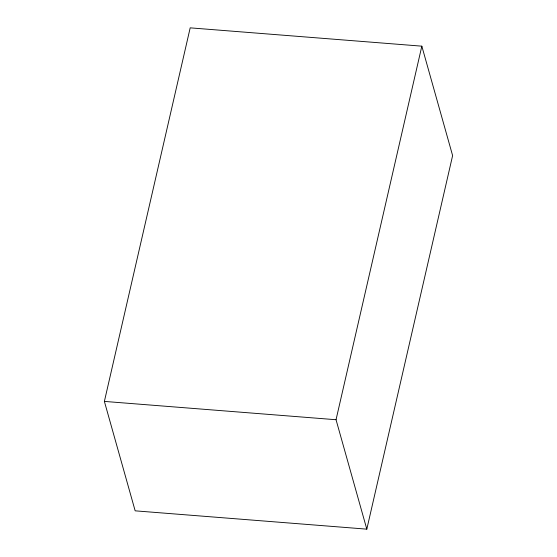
<?xml version="1.0" encoding="UTF-8"?>
<svg xmlns="http://www.w3.org/2000/svg" width="557" height="557" viewBox="0 0 557 557"><rect width="100%" height="100%" fill="white"/><g stroke="black" fill="none" stroke-linecap="round" stroke-linejoin="round"><path stroke-width="0.84" d="M104.382 401.409L190.188 27.85L421.837 46.168L452.618 155.591L366.812 529.15L135.163 510.832L104.382 401.409L336.038 419.727L366.812 529.15M336.038 419.727L421.837 46.168"/></g></svg>
